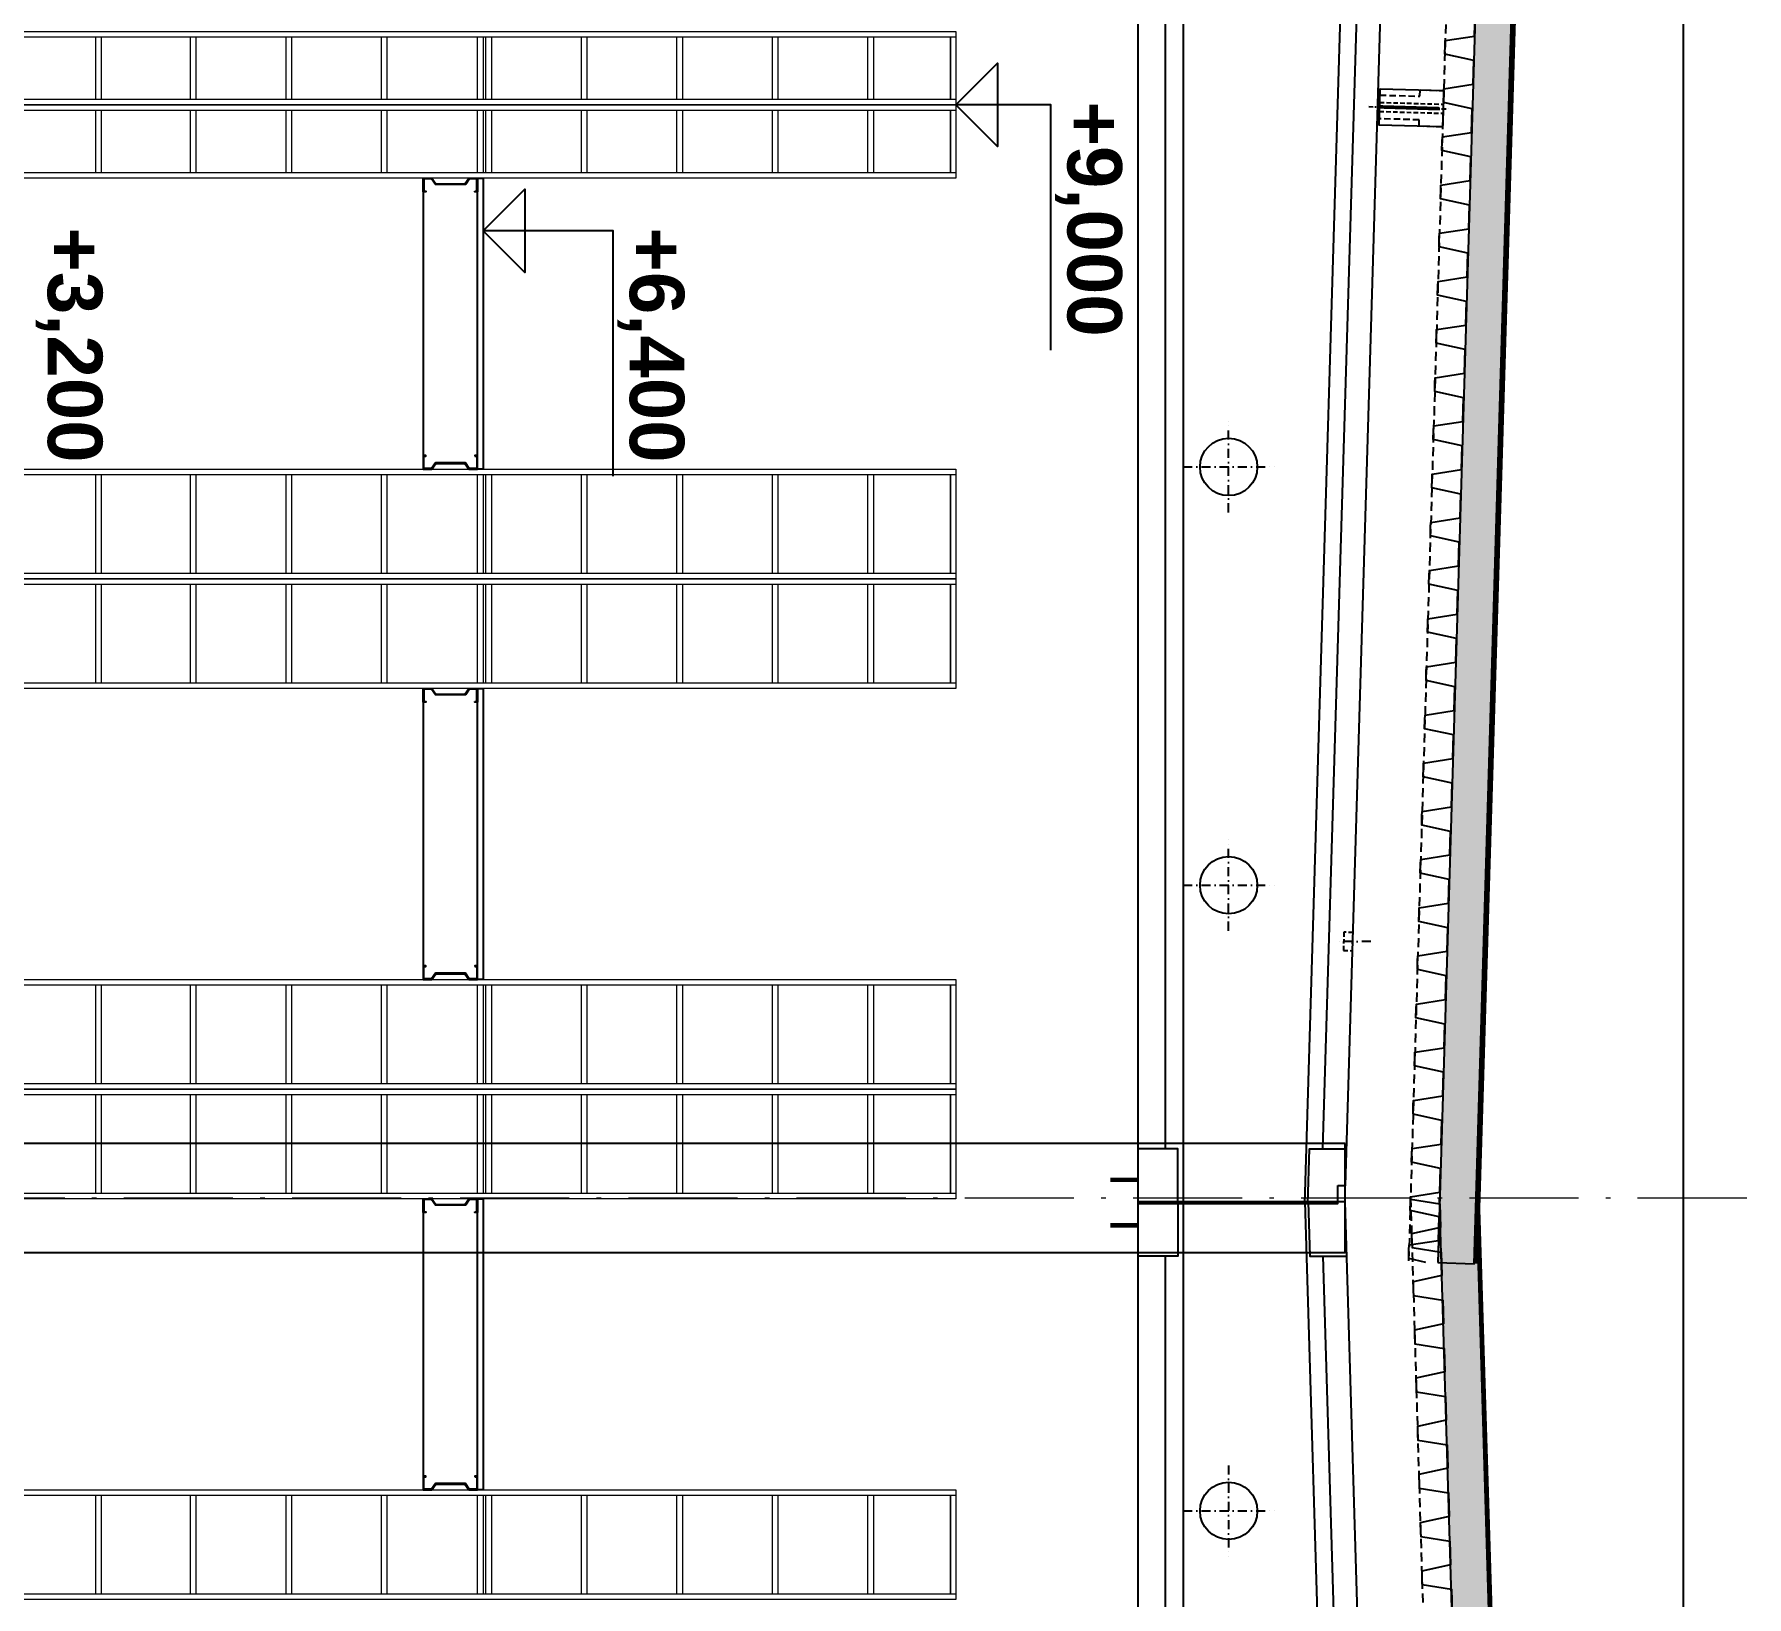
# Model space of a CAD drawing. Header units: millimetres. Extents: x 325046 to 1268204, y 1875583 to 2761998.
# Drawn here: x 335017 to 344435, y 2540701 to 2549292 of the extents above; entities that cross this region are included whole.
import ezdxf

# ---------------------------------------------------------------- set-up
doc = ezdxf.new("R2010")
doc.units = ezdxf.units.MM
doc.header["$LTSCALE"] = 100
for name, pattern in [('ACAD_ISO10W100', [18.5, 12, -3, 0.5, -3]), ('DASHDOT', [1, 0.5, -0.25, 0, -0.25]), ('DASHED', [0.75, 0.5, -0.25])]:
    doc.linetypes.add(name, pattern=pattern)
for name, color, linetype in [('005', 9, 'Continuous'), ('025', 1, 'Continuous'), ('035', 7, 'Continuous'), ('050', 4, 'Continuous'), ('DEHA', 2, 'Continuous'), ('TENKÁ', 7, 'Continuous')]:
    doc.layers.add(name, color=color, linetype=linetype)
for name, color, linetype, lineweight, true_color in [('IZOLACE - H', 7, 'Continuous', 9, 0x525252), ('Regály', 7, 'Continuous', 9, 0x0d4f10), ('TRAPÉZ -  KRYTINA', 7, 'Continuous', 25, 0x005875)]:
    doc.layers.add(name, color=color, linetype=linetype, lineweight=lineweight, true_color=true_color)
for name, color, linetype, true_color in [('Izolace tepelná', 7, 'Continuous', 0xfdf0ce), ('OCEL', 7, 'Continuous', 0x025574), ('VÝŠKOVÉ KOTY', 7, 'Continuous', 0xf90b4b)]:
    doc.layers.add(name, color=color, linetype=linetype, true_color=true_color)
doc.layers.add('Objekty - osy', color=5, linetype='ACAD_ISO10W100', lineweight=20)
doc.styles.add('arial 1_200', font='arialbd.ttf', dxfattribs={"height": 300})

# ---------------------------------------------------------------- blocks, each defined once
blk = doc.blocks.new('V3 POHL')
at = {"layer": '005', "linetype": 'DASHDOT'}
for points in [[(1939746, -5358204.9), (1939746, -5358704.9), (1939746, -5358704.9)], [(1939996, -5358454.9), (1939496, -5358454.9), (1939496, -5358454.9)], [(1939746, -5360504.9), (1939746, -5361004.9), (1939746, -5361004.9)], [(1939996, -5360754.9), (1939496, -5360754.9), (1939496, -5360754.9)], [(1939746, -5379264.9), (1939746, -5378764.9), (1939746, -5378764.9)], [(1939996, -5379014.9), (1939496, -5379014.9), (1939496, -5379014.9)]]:
    blk.add_lwpolyline(points, dxfattribs=at)
at = {"layer": '025', "linetype": 'DASHED'}
for points, const_width in [([(1940396, -5356834.9), (1940246, -5356834.9)], 25), ([(1938926, -5362734.9), (1938586.1, -5362724.7)], 20), ([(1940396, -5380584.9), (1940246, -5380584.9)], 25)]:
    blk.add_lwpolyline(points, dxfattribs=dict(at, const_width=const_width))
at = {"layer": '025', "linetype": 'DASHED', "ltscale": 0.5}
blk.add_lwpolyline([(1939065.2, -5358095.1), (1939062.2, -5358195.1), (1939112.1, -5358196.6), (1939115.1, -5358096.6)], close=True, dxfattribs=at)
at = {"layer": '035', "ltscale": 0.5}
blk.add_lwpolyline([(1939146, -5356804.9), (1939103.9, -5356804.9), (1938749, -5368633.9), (1938749, -5368836), (1939105.4, -5380714.9), (1940246, -5380714.9), (1940246, -5356704.9), (1939146, -5356704.9), (1939146, -5356804.9)], close=True, dxfattribs=at)
for points in [[(1939326.4, -5356704.9), (1938965.5, -5368734.9), (1939324.9, -5380714.9)], [(1939310.6, -5356704.9), (1939301.6, -5357004.9), (1939097.9, -5357004.9)], [(1939976, -5380714.9), (1939976, -5380714.9), (1939996, -5380714.9), (1939996, -5356704.9), (1939976, -5356704.9), (1939976, -5356704.9)], [(1940026, -5356704.9), (1940026, -5357004.9), (1940246, -5357004.9)], [(1939227.9, -5357004.9), (1938876, -5368734.9), (1939226.4, -5380414.9)], [(1940096, -5380414.9), (1940096, -5357004.9)], [(1939309.1, -5380714.9), (1939300.1, -5380414.9), (1939096.4, -5380414.9)], [(1940026, -5380714.9), (1940026, -5380414.9), (1940246, -5380414.9)]]:
    blk.add_lwpolyline(points, dxfattribs=at)
for centre in [(1939746, -5358454.9), (1939746, -5360754.9), (1939746, -5379014.9)]:
    blk.add_circle(centre, 157.5, dxfattribs=at)
at = {"layer": 'DEHA', "color": 3, "linetype": 'DASHDOT'}
blk.add_lwpolyline([(1938963.7, -5358145.1), (1939163.7, -5358145.1)], dxfattribs=at)

msp = doc.modelspace()

# ---------------------------------------------------------------- hatches: boundary and pattern name
at = {"layer": 'Izolace tepelná'}
h = msp.add_hatch(color=256, dxfattribs=at)
h.dxf.hatch_style = 1
h.paths.add_polyline_path([(343123.1, 2548804.1), (343303, 2554801.4), (343103.1, 2554807.4), (342923.1, 2548810.1)])
h.paths.add_polyline_path([(342943.1, 2542806.8), (343123.1, 2548804.1), (342923.1, 2548810.1), (342921.4, 2548752.4), (342743.2, 2542812.8)])
h.paths.add_polyline_path([(342934.9, 2542531.9), (342943.1, 2542806.8), (342743.2, 2542812.8), (342735, 2542537.9)])
h.paths.add_polyline_path([(343105.6, 2554892.7), (343305.7, 2554892.7), (343303, 2554801.4), (343103.1, 2554807.4)])
h = msp.add_hatch(color=256, dxfattribs=at)
h.dxf.hatch_style = 1
h.paths.add_polyline_path([(343123.1, 2536982), (343303, 2530984.7), (343103.1, 2530978.7), (342923.1, 2536976)])
h.paths.add_polyline_path([(343105.6, 2530893.4), (343305.7, 2530893.4), (343303, 2530984.7), (343103.1, 2530978.7)])
h.paths.add_polyline_path([(342945.7, 2542892.7), (342745.6, 2542892.7), (342923.1, 2536976), (343123.1, 2536982)])

# ---------------------------------------------------------------- linework, layer by layer
at = {"layer": '005', "linetype": 'DASHED'}
for points in [[(342585.6, 2566892.7), (342585.6, 2566892.7), (342945.6, 2554892.7), (342575.1, 2542542.7)], [(342585.6, 2542892.7), (342585.6, 2542892.7), (342945.6, 2530892.7), (342575.1, 2518542.7)]]:
    msp.add_lwpolyline(points, dxfattribs=at)
at = {"layer": '005', "linetype": 'DASHDOT', "ltscale": 0.5}
msp.add_lwpolyline([(342355.4, 2548894.2), (342795.2, 2548881)], dxfattribs=at)
at = {"layer": '035', "linetype": 'DASHED', "ltscale": 0.7}
msp.add_lwpolyline([(342768.2, 2548981.9), (342762.2, 2548782), (342632.3, 2548785.9), (342633.3, 2548820.9), (342413.4, 2548827.5), (342417.3, 2548957.4), (342637.2, 2548950.8), (342638.3, 2548985.8), (342768.2, 2548981.9)], dxfattribs=at)
at = {"layer": '035', "linetype": 'DASHED', "ltscale": 0.5}
for points in [[(342414.6, 2548867.5), (342764.5, 2548857)], [(342416.1, 2548917.4), (342766, 2548906.9)]]:
    msp.add_lwpolyline(points, dxfattribs=at)
at = {"layer": '035', "ltscale": 0.5}
msp.add_lwpolyline([(342225.4, 2543192.7), (329535.4, 2543192.7), (329535.4, 2542592.7), (342225.4, 2542592.7)], close=True, dxfattribs=at)
at = {"layer": '050', "ltscale": 0.5}
msp.add_lwpolyline([(342768.2, 2548981.9), (342768.2, 2548981.9), (342768.2, 2548981.9), (342768.2, 2548981.9), (342762.2, 2548782), (342762.2, 2548782), (342762.2, 2548782), (342412.4, 2548792.5), (342418.4, 2548992.4)], close=True, dxfattribs=at)
at = {"layer": 'IZOLACE - H', "linetype": 'ByBlock', "ltscale": 1000}
for p, q in [((343325.7, 2554892.7), (342954.9, 2542531.3)), ((343325.7, 2530893.4), (342965.7, 2542892.7))]:
    msp.add_line(p, q, dxfattribs=at)
at = {"layer": 'IZOLACE - H', "linetype": 'DASHED', "ltscale": 10, "const_width": 20}
for points in [[(343315.7, 2554892.7), (342944.9, 2542531.6)], [(343315.7, 2530893.4), (342955.7, 2542892.7)]]:
    msp.add_lwpolyline(points, dxfattribs=at)
at = {"layer": 'Izolace tepelná'}
for points in [[(342735, 2542537.9), (342934.9, 2542531.9), (343305.7, 2554892.7)], [(343105.6, 2554892.7), (342735, 2542537.9)], [(343105.6, 2530893.4), (342745.6, 2542892.7)], [(342945.7, 2542892.7), (343305.7, 2530893.4)]]:
    msp.add_lwpolyline(points, dxfattribs=at)
at = {"layer": 'Objekty - osy', "ltscale": 0.5}
msp.add_lwpolyline([(344434.5, 2542892.7), (329335.4, 2542892.7)], dxfattribs=at)
at = {"layer": 'OCEL', "linetype": 'ByBlock'}
for p, q in [((337155.4, 2548425.5), (337155.4, 2546976)), ((337155.4, 2545619.5), (337155.4, 2544170)), ((337155.4, 2542813.5), (337155.4, 2541364))]:
    msp.add_line(p, q, dxfattribs=at)
for points in [[(337439.9, 2548429.5), (337451.4, 2548429.5), (337451.4, 2548496.7), (337409.3, 2548496.7), (337387.7, 2548466.1), (337223, 2548466.1), (337201.4, 2548496.7), (337159.4, 2548496.7), (337159.4, 2548429.5), (337170.8, 2548429.5), (337170.8, 2548425.5), (337155.4, 2548425.5), (337155.4, 2548500.7), (337203.4, 2548500.7), (337225, 2548470.1), (337385.6, 2548470.1), (337407.3, 2548500.7), (337455.4, 2548500.7), (337455.4, 2548425.5), (337439.9, 2548425.5), (337439.9, 2548429.5)], [(337439.9, 2546972), (337451.4, 2546972), (337451.4, 2546904.7), (337409.3, 2546904.7), (337387.7, 2546935.3), (337223, 2546935.3), (337201.4, 2546904.7), (337159.4, 2546904.7), (337159.4, 2546972), (337170.8, 2546972), (337170.8, 2546976), (337155.4, 2546976), (337155.4, 2546900.7), (337203.4, 2546900.7), (337225, 2546931.3), (337385.6, 2546931.3), (337407.3, 2546900.7), (337455.4, 2546900.7), (337455.4, 2546976), (337439.9, 2546976), (337439.9, 2546972)], [(337439.9, 2545623.5), (337451.4, 2545623.5), (337451.4, 2545690.7), (337409.3, 2545690.7), (337387.7, 2545660.1), (337223, 2545660.1), (337201.4, 2545690.7), (337159.4, 2545690.7), (337159.4, 2545623.5), (337170.8, 2545623.5), (337170.8, 2545619.5), (337155.4, 2545619.5), (337155.4, 2545694.7), (337203.4, 2545694.7), (337225, 2545664.1), (337385.6, 2545664.1), (337407.3, 2545694.7), (337455.4, 2545694.7), (337455.4, 2545619.5), (337439.9, 2545619.5), (337439.9, 2545623.5)], [(337439.9, 2544166), (337451.4, 2544166), (337451.4, 2544098.7), (337409.3, 2544098.7), (337387.7, 2544129.3), (337223, 2544129.3), (337201.4, 2544098.7), (337159.4, 2544098.7), (337159.4, 2544166), (337170.8, 2544166), (337170.8, 2544170), (337155.4, 2544170), (337155.4, 2544094.7), (337203.4, 2544094.7), (337225, 2544125.3), (337385.6, 2544125.3), (337407.3, 2544094.7), (337455.4, 2544094.7), (337455.4, 2544170), (337439.9, 2544170), (337439.9, 2544166)], [(337439.9, 2542817.5), (337451.4, 2542817.5), (337451.4, 2542884.7), (337409.3, 2542884.7), (337387.7, 2542854.1), (337223, 2542854.1), (337201.4, 2542884.7), (337159.4, 2542884.7), (337159.4, 2542817.5), (337170.8, 2542817.5), (337170.8, 2542813.5), (337155.4, 2542813.5), (337155.4, 2542888.7), (337203.4, 2542888.7), (337225, 2542858.1), (337385.6, 2542858.1), (337407.3, 2542888.7), (337455.4, 2542888.7), (337455.4, 2542813.5), (337439.9, 2542813.5), (337439.9, 2542817.5)], [(337439.9, 2541360), (337451.4, 2541360), (337451.4, 2541292.7), (337409.3, 2541292.7), (337387.7, 2541323.3), (337223, 2541323.3), (337201.4, 2541292.7), (337159.4, 2541292.7), (337159.4, 2541360), (337170.8, 2541360), (337170.8, 2541364), (337155.4, 2541364), (337155.4, 2541288.7), (337203.4, 2541288.7), (337225, 2541319.3), (337385.6, 2541319.3), (337407.3, 2541288.7), (337455.4, 2541288.7), (337455.4, 2541364), (337439.9, 2541364), (337439.9, 2541360)]]:
    msp.add_lwpolyline(points, dxfattribs=at)
for points in [[(337485.4, 2548500.7), (337485.4, 2546900.7), (337455.4, 2546900.7), (337455.4, 2548500.7)], [(337485.4, 2545694.7), (337485.4, 2544094.7), (337455.4, 2544094.7), (337455.4, 2545694.7)], [(337485.4, 2542888.7), (337485.4, 2541288.7), (337455.4, 2541288.7), (337455.4, 2542888.7)]]:
    msp.add_lwpolyline(points, close=True, dxfattribs=at)
at = {"layer": 'Regály'}
for points in [[(340085.4, 2549306.7), (340085.4, 2548903.7), (331085.4, 2548903.7), (331085.4, 2549306.7)], [(340055.4, 2549276.7), (340055.4, 2548933.7), (331085.4, 2548933.7), (331085.4, 2549276.7)], [(340085.4, 2548903.7), (340085.4, 2548500.7), (331085.4, 2548500.7), (331085.4, 2548903.7)], [(340055.4, 2548873.7), (340055.4, 2548530.7), (331085.4, 2548530.7), (331085.4, 2548873.7)], [(340085.4, 2546900.7), (340085.4, 2546297.7), (331085.4, 2546297.7), (331085.4, 2546900.7)], [(340055.4, 2546870.7), (340055.4, 2546327.7), (331085.4, 2546327.7), (331085.4, 2546870.7)], [(340085.4, 2546297.7), (340085.4, 2545694.7), (331085.4, 2545694.7), (331085.4, 2546297.7)], [(340055.4, 2546267.7), (340055.4, 2545724.7), (331085.4, 2545724.7), (331085.4, 2546267.7)], [(340085.4, 2544094.7), (340085.4, 2543491.7), (331085.4, 2543491.7), (331085.4, 2544094.7)], [(340055.4, 2544064.7), (340055.4, 2543521.7), (331085.4, 2543521.7), (331085.4, 2544064.7)], [(340085.4, 2543491.7), (340085.4, 2542888.7), (331085.4, 2542888.7), (331085.4, 2543491.7)], [(340055.4, 2543461.7), (340055.4, 2542918.7), (331085.4, 2542918.7), (331085.4, 2543461.7)], [(340085.4, 2541288.7), (340085.4, 2540685.7), (331085.4, 2540685.7), (331085.4, 2541288.7)], [(340055.4, 2541258.7), (340055.4, 2540715.7), (331085.4, 2540715.7), (331085.4, 2541258.7)]]:
    msp.add_lwpolyline(points, close=True, dxfattribs=at)
at = {"layer": 'Regály', "linetype": 'ByBlock'}
for points in [[(335385.2, 2549276.7), (335385.2, 2548933.7), (335355.2, 2548933.7), (335355.2, 2549276.7)], [(335906.4, 2549276.7), (335906.4, 2548933.7), (335876.4, 2548933.7), (335876.4, 2549276.7)], [(336431.5, 2549276.7), (336431.5, 2548933.7), (336401.5, 2548933.7), (336401.5, 2549276.7)], [(336956.5, 2549276.7), (336956.5, 2548933.7), (336926.5, 2548933.7), (336926.5, 2549276.7)], [(337485.4, 2549276.7), (337485.4, 2548933.7), (337455.4, 2548933.7), (337455.4, 2549276.7)], [(337531.3, 2549276.7), (337531.3, 2548933.7), (337501.3, 2548933.7), (337501.3, 2549276.7)], [(338056.4, 2549276.7), (338056.4, 2548933.7), (338026.4, 2548933.7), (338026.4, 2549276.7)], [(338581.4, 2549276.7), (338581.4, 2548933.7), (338551.4, 2548933.7), (338551.4, 2549276.7)], [(339106.4, 2549276.7), (339106.4, 2548933.7), (339076.4, 2548933.7), (339076.4, 2549276.7)], [(339631.5, 2549276.7), (339631.5, 2548933.7), (339601.5, 2548933.7), (339601.5, 2549276.7)], [(340085.4, 2549276.7), (340085.4, 2548933.7), (340055.4, 2548933.7), (340055.4, 2549276.7)], [(340085.4, 2549276.7), (340085.4, 2548933.7), (340055.4, 2548933.7), (340055.4, 2549276.7)], [(335385.2, 2548873.7), (335385.2, 2548530.7), (335355.2, 2548530.7), (335355.2, 2548873.7)], [(335906.4, 2548873.7), (335906.4, 2548530.7), (335876.4, 2548530.7), (335876.4, 2548873.7)], [(336431.5, 2548873.7), (336431.5, 2548530.7), (336401.5, 2548530.7), (336401.5, 2548873.7)], [(336956.5, 2548873.7), (336956.5, 2548530.7), (336926.5, 2548530.7), (336926.5, 2548873.7)], [(337485.4, 2548873.7), (337485.4, 2548530.7), (337455.4, 2548530.7), (337455.4, 2548873.7)], [(337531.3, 2548873.7), (337531.3, 2548530.7), (337501.3, 2548530.7), (337501.3, 2548873.7)], [(338056.4, 2548873.7), (338056.4, 2548530.7), (338026.4, 2548530.7), (338026.4, 2548873.7)], [(338581.4, 2548873.7), (338581.4, 2548530.7), (338551.4, 2548530.7), (338551.4, 2548873.7)], [(339106.4, 2548873.7), (339106.4, 2548530.7), (339076.4, 2548530.7), (339076.4, 2548873.7)], [(339631.5, 2548873.7), (339631.5, 2548530.7), (339601.5, 2548530.7), (339601.5, 2548873.7)], [(340085.4, 2548873.7), (340085.4, 2548530.7), (340055.4, 2548530.7), (340055.4, 2548873.7)], [(340085.4, 2548873.7), (340085.4, 2548530.7), (340055.4, 2548530.7), (340055.4, 2548873.7)], [(335385.2, 2546870.7), (335385.2, 2546327.7), (335355.2, 2546327.7), (335355.2, 2546870.7)], [(335906.4, 2546870.7), (335906.4, 2546327.7), (335876.4, 2546327.7), (335876.4, 2546870.7)], [(336431.5, 2546870.7), (336431.5, 2546327.7), (336401.5, 2546327.7), (336401.5, 2546870.7)], [(336956.5, 2546870.7), (336956.5, 2546327.7), (336926.5, 2546327.7), (336926.5, 2546870.7)], [(337485.4, 2546870.7), (337485.4, 2546327.7), (337455.4, 2546327.7), (337455.4, 2546870.7)], [(337531.3, 2546870.7), (337531.3, 2546327.7), (337501.3, 2546327.7), (337501.3, 2546870.7)], [(338056.4, 2546870.7), (338056.4, 2546327.7), (338026.4, 2546327.7), (338026.4, 2546870.7)], [(338581.4, 2546870.7), (338581.4, 2546327.7), (338551.4, 2546327.7), (338551.4, 2546870.7)], [(339106.4, 2546870.7), (339106.4, 2546327.7), (339076.4, 2546327.7), (339076.4, 2546870.7)], [(339631.5, 2546870.7), (339631.5, 2546327.7), (339601.5, 2546327.7), (339601.5, 2546870.7)], [(340085.4, 2546870.7), (340085.4, 2546327.7), (340055.4, 2546327.7), (340055.4, 2546870.7)], [(340085.4, 2546870.7), (340085.4, 2546327.7), (340055.4, 2546327.7), (340055.4, 2546870.7)], [(335385.2, 2546267.7), (335385.2, 2545724.7), (335355.2, 2545724.7), (335355.2, 2546267.7)], [(335906.4, 2546267.7), (335906.4, 2545724.7), (335876.4, 2545724.7), (335876.4, 2546267.7)], [(336431.5, 2546267.7), (336431.5, 2545724.7), (336401.5, 2545724.7), (336401.5, 2546267.7)], [(336956.5, 2546267.7), (336956.5, 2545724.7), (336926.5, 2545724.7), (336926.5, 2546267.7)], [(337485.4, 2546267.7), (337485.4, 2545724.7), (337455.4, 2545724.7), (337455.4, 2546267.7)], [(337531.3, 2546267.7), (337531.3, 2545724.7), (337501.3, 2545724.7), (337501.3, 2546267.7)], [(338056.4, 2546267.7), (338056.4, 2545724.7), (338026.4, 2545724.7), (338026.4, 2546267.7)], [(338581.4, 2546267.7), (338581.4, 2545724.7), (338551.4, 2545724.7), (338551.4, 2546267.7)], [(339106.4, 2546267.7), (339106.4, 2545724.7), (339076.4, 2545724.7), (339076.4, 2546267.7)], [(339631.5, 2546267.7), (339631.5, 2545724.7), (339601.5, 2545724.7), (339601.5, 2546267.7)], [(340085.4, 2546267.7), (340085.4, 2545724.7), (340055.4, 2545724.7), (340055.4, 2546267.7)], [(340085.4, 2546267.7), (340085.4, 2545724.7), (340055.4, 2545724.7), (340055.4, 2546267.7)], [(335385.2, 2544064.7), (335385.2, 2543521.7), (335355.2, 2543521.7), (335355.2, 2544064.7)], [(335906.4, 2544064.7), (335906.4, 2543521.7), (335876.4, 2543521.7), (335876.4, 2544064.7)], [(336431.5, 2544064.7), (336431.5, 2543521.7), (336401.5, 2543521.7), (336401.5, 2544064.7)], [(336956.5, 2544064.7), (336956.5, 2543521.7), (336926.5, 2543521.7), (336926.5, 2544064.7)], [(337485.4, 2544064.7), (337485.4, 2543521.7), (337455.4, 2543521.7), (337455.4, 2544064.7)], [(337531.3, 2544064.7), (337531.3, 2543521.7), (337501.3, 2543521.7), (337501.3, 2544064.7)], [(338056.4, 2544064.7), (338056.4, 2543521.7), (338026.4, 2543521.7), (338026.4, 2544064.7)], [(338581.4, 2544064.7), (338581.4, 2543521.7), (338551.4, 2543521.7), (338551.4, 2544064.7)], [(339106.4, 2544064.7), (339106.4, 2543521.7), (339076.4, 2543521.7), (339076.4, 2544064.7)], [(339631.5, 2544064.7), (339631.5, 2543521.7), (339601.5, 2543521.7), (339601.5, 2544064.7)], [(340085.4, 2544064.7), (340085.4, 2543521.7), (340055.4, 2543521.7), (340055.4, 2544064.7)], [(340085.4, 2544064.7), (340085.4, 2543521.7), (340055.4, 2543521.7), (340055.4, 2544064.7)], [(335385.2, 2543461.7), (335385.2, 2542918.7), (335355.2, 2542918.7), (335355.2, 2543461.7)], [(335906.4, 2543461.7), (335906.4, 2542918.7), (335876.4, 2542918.7), (335876.4, 2543461.7)], [(336431.5, 2543461.7), (336431.5, 2542918.7), (336401.5, 2542918.7), (336401.5, 2543461.7)], [(336956.5, 2543461.7), (336956.5, 2542918.7), (336926.5, 2542918.7), (336926.5, 2543461.7)], [(337485.4, 2543461.7), (337485.4, 2542918.7), (337455.4, 2542918.7), (337455.4, 2543461.7)], [(337531.3, 2543461.7), (337531.3, 2542918.7), (337501.3, 2542918.7), (337501.3, 2543461.7)], [(338056.4, 2543461.7), (338056.4, 2542918.7), (338026.4, 2542918.7), (338026.4, 2543461.7)], [(338581.4, 2543461.7), (338581.4, 2542918.7), (338551.4, 2542918.7), (338551.4, 2543461.7)], [(339106.4, 2543461.7), (339106.4, 2542918.7), (339076.4, 2542918.7), (339076.4, 2543461.7)], [(339631.5, 2543461.7), (339631.5, 2542918.7), (339601.5, 2542918.7), (339601.5, 2543461.7)], [(340085.4, 2543461.7), (340085.4, 2542918.7), (340055.4, 2542918.7), (340055.4, 2543461.7)], [(340085.4, 2543461.7), (340085.4, 2542918.7), (340055.4, 2542918.7), (340055.4, 2543461.7)], [(335385.2, 2541258.7), (335385.2, 2540715.7), (335355.2, 2540715.7), (335355.2, 2541258.7)], [(335906.4, 2541258.7), (335906.4, 2540715.7), (335876.4, 2540715.7), (335876.4, 2541258.7)], [(336431.5, 2541258.7), (336431.5, 2540715.7), (336401.5, 2540715.7), (336401.5, 2541258.7)], [(336956.5, 2541258.7), (336956.5, 2540715.7), (336926.5, 2540715.7), (336926.5, 2541258.7)], [(337485.4, 2541258.7), (337485.4, 2540715.7), (337455.4, 2540715.7), (337455.4, 2541258.7)], [(337531.3, 2541258.7), (337531.3, 2540715.7), (337501.3, 2540715.7), (337501.3, 2541258.7)], [(338056.4, 2541258.7), (338056.4, 2540715.7), (338026.4, 2540715.7), (338026.4, 2541258.7)], [(338581.4, 2541258.7), (338581.4, 2540715.7), (338551.4, 2540715.7), (338551.4, 2541258.7)], [(339106.4, 2541258.7), (339106.4, 2540715.7), (339076.4, 2540715.7), (339076.4, 2541258.7)], [(339631.5, 2541258.7), (339631.5, 2540715.7), (339601.5, 2540715.7), (339601.5, 2541258.7)], [(340085.4, 2541258.7), (340085.4, 2540715.7), (340055.4, 2540715.7), (340055.4, 2541258.7)], [(340085.4, 2541258.7), (340085.4, 2540715.7), (340055.4, 2540715.7), (340055.4, 2541258.7)]]:
    msp.add_lwpolyline(points, close=True, dxfattribs=at)
at = {"layer": 'TENKÁ'}
msp.add_line((344085.4, 2591242.7), (344085.4, 2470543.4), dxfattribs=at)
at = {"layer": 'TRAPÉZ -  KRYTINA', "flags": 128}
for points in [[(342669.4, 2542539.4), (342575.6, 2542560), (342577.1, 2542609.9), (342577.8, 2542634.9), (342738.6, 2542660.1), (342742.5, 2542790.1), (342583.5, 2542824.8), (342585, 2542874.8), (342585.8, 2542899.8), (342746.6, 2542925), (342750.5, 2543054.9), (342591.5, 2543089.7), (342593, 2543139.7), (342593.7, 2543164.7), (342754.5, 2543189.9), (342758.4, 2543319.8), (342599.4, 2543354.6), (342600.9, 2543404.6), (342601.7, 2543429.6), (342762.5, 2543454.8), (342766.4, 2543584.7), (342607.4, 2543619.5), (342608.9, 2543669.5), (342609.6, 2543694.4), (342770.4, 2543719.6), (342774.3, 2543849.6), (342615.3, 2543884.4), (342616.8, 2543934.3), (342617.5, 2543959.3), (342778.4, 2543984.5), (342782.3, 2544114.5), (342623.2, 2544149.2), (342624.7, 2544199.2), (342625.5, 2544224.2), (342786.3, 2544249.4), (342790.2, 2544379.3), (342631.2, 2544414.1), (342632.7, 2544464.1), (342633.4, 2544489.1), (342794.3, 2544514.3), (342798.2, 2544644.2), (342639.1, 2544679), (342640.6, 2544729), (342641.4, 2544754), (342802.2, 2544779.2), (342806.1, 2544909.1), (342647.1, 2544943.9), (342648.6, 2544993.9), (342649.3, 2545018.9), (342810.2, 2545044), (342814.1, 2545174), (342655, 2545208.8), (342656.5, 2545258.7), (342657.3, 2545283.7), (342818.1, 2545308.9), (342822, 2545438.9), (342663, 2545473.6), (342664.5, 2545523.6), (342665.2, 2545548.6), (342826.1, 2545573.8), (342830, 2545703.7), (342670.9, 2545738.5), (342672.4, 2545788.5), (342673.2, 2545813.5), (342834, 2545838.7), (342837.9, 2545968.6), (342678.9, 2546003.4), (342680.4, 2546053.4), (342681.1, 2546078.4), (342841.9, 2546103.6), (342845.8, 2546233.5), (342686.8, 2546268.3), (342688.3, 2546318.3), (342689.1, 2546343.3), (342849.9, 2546368.4), (342853.8, 2546498.4), (342694.8, 2546533.2), (342696.3, 2546583.1), (342697, 2546608.1), (342857.8, 2546633.3), (342861.7, 2546763.3), (342702.7, 2546798.1), (342704.2, 2546848), (342705, 2546873), (342865.8, 2546898.2), (342869.7, 2547028.1), (342710.7, 2547062.9), (342712.2, 2547112.9), (342712.9, 2547137.9), (342873.7, 2547163.1), (342877.6, 2547293), (342718.6, 2547327.8), (342720.1, 2547377.8), (342720.9, 2547402.8), (342881.7, 2547428), (342885.6, 2547557.9), (342726.5, 2547592.7), (342728, 2547642.7), (342728.8, 2547667.7), (342889.6, 2547692.8), (342893.5, 2547822.8), (342734.5, 2547857.6), (342736, 2547907.6), (342736.7, 2547932.5), (342897.6, 2547957.7), (342901.5, 2548087.7), (342742.4, 2548122.5), (342743.9, 2548172.4), (342744.7, 2548197.4), (342905.5, 2548222.6), (342909.4, 2548352.6), (342750.4, 2548387.3), (342751.9, 2548437.3), (342752.6, 2548462.3), (342913.5, 2548487.5), (342917.4, 2548617.4), (342758.3, 2548652.2), (342759.8, 2548702.2), (342760.6, 2548727.2), (342921.4, 2548752.4), (342925.3, 2548882.3), (342766.3, 2548917.1), (342767.8, 2548967.1), (342768.5, 2548992.1), (342929.4, 2549017.3), (342933.3, 2549147.2), (342774.2, 2549182), (342775.7, 2549232), (342776.5, 2549256.9), (342937.3, 2549282.1), (342941.2, 2549412.1)], [(342585.6, 2542892.7), (342585.8, 2542886.3), (342746.6, 2542861.1), (342750.5, 2542731.2), (342591.5, 2542696.4), (342593, 2542646.4), (342593.7, 2542621.4), (342754.5, 2542596.2), (342758.4, 2542466.3), (342599.4, 2542431.5), (342600.9, 2542381.5), (342601.7, 2542356.5), (342762.5, 2542331.3), (342766.4, 2542201.4), (342607.4, 2542166.6), (342608.9, 2542116.6), (342609.6, 2542091.6), (342770.4, 2542066.5), (342774.3, 2541936.5), (342615.3, 2541901.7), (342616.8, 2541851.8), (342617.5, 2541826.8), (342778.4, 2541801.6), (342782.3, 2541671.6), (342623.2, 2541636.8), (342624.7, 2541586.9), (342625.5, 2541561.9), (342786.3, 2541536.7), (342790.2, 2541406.8), (342631.2, 2541372), (342632.7, 2541322), (342633.4, 2541297), (342794.3, 2541271.8), (342798.2, 2541141.9), (342639.1, 2541107.1), (342640.6, 2541057.1), (342641.4, 2541032.1), (342802.2, 2541006.9), (342806.1, 2540877), (342647.1, 2540842.2), (342648.6, 2540792.2), (342649.3, 2540767.2), (342810.2, 2540742.1), (342814.1, 2540612.1)]]:
    msp.add_lwpolyline(points, dxfattribs=at)
at = {"layer": 'VÝŠKOVÉ KOTY'}
for points in [[(340608, 2547554), (340608, 2548903.7), (340085.4, 2548903.7), (340314.6, 2549133), (340314.6, 2548674.4), (340085.4, 2548903.7)], [(338200.9, 2546861.8), (338200.9, 2548211.5), (337485.4, 2548211.5), (337714.6, 2548440.8), (337714.6, 2547982.2), (337485.4, 2548211.5)]]:
    msp.add_lwpolyline(points, dxfattribs=at)

# ---------------------------------------------------------------- block references
at = {"layer": '035', "rotation": 180}
for p in [(2281331.4, -2813842.2), (2281331.4, -2837842.2)]:
    msp.add_blockref('V3 POHL', p, dxfattribs=at)

# ---------------------------------------------------------------- texts
at = {"layer": 'VÝŠKOVÉ KOTY', "char_height": 300, "width": 5552.808, "attachment_point": 5, "rotation": 270, "line_spacing_factor": 0.72, "style": 'arial 1_200'}
for s, insert in [('+9,000', (340815, 2548275.5)), ('+3,200', (335207.9, 2547583.2)), ('+6,400', (338407.9, 2547583.2))]:
    msp.add_mtext(s, dxfattribs=dict(at, insert=insert))

doc.saveas('drawing.dxf')
